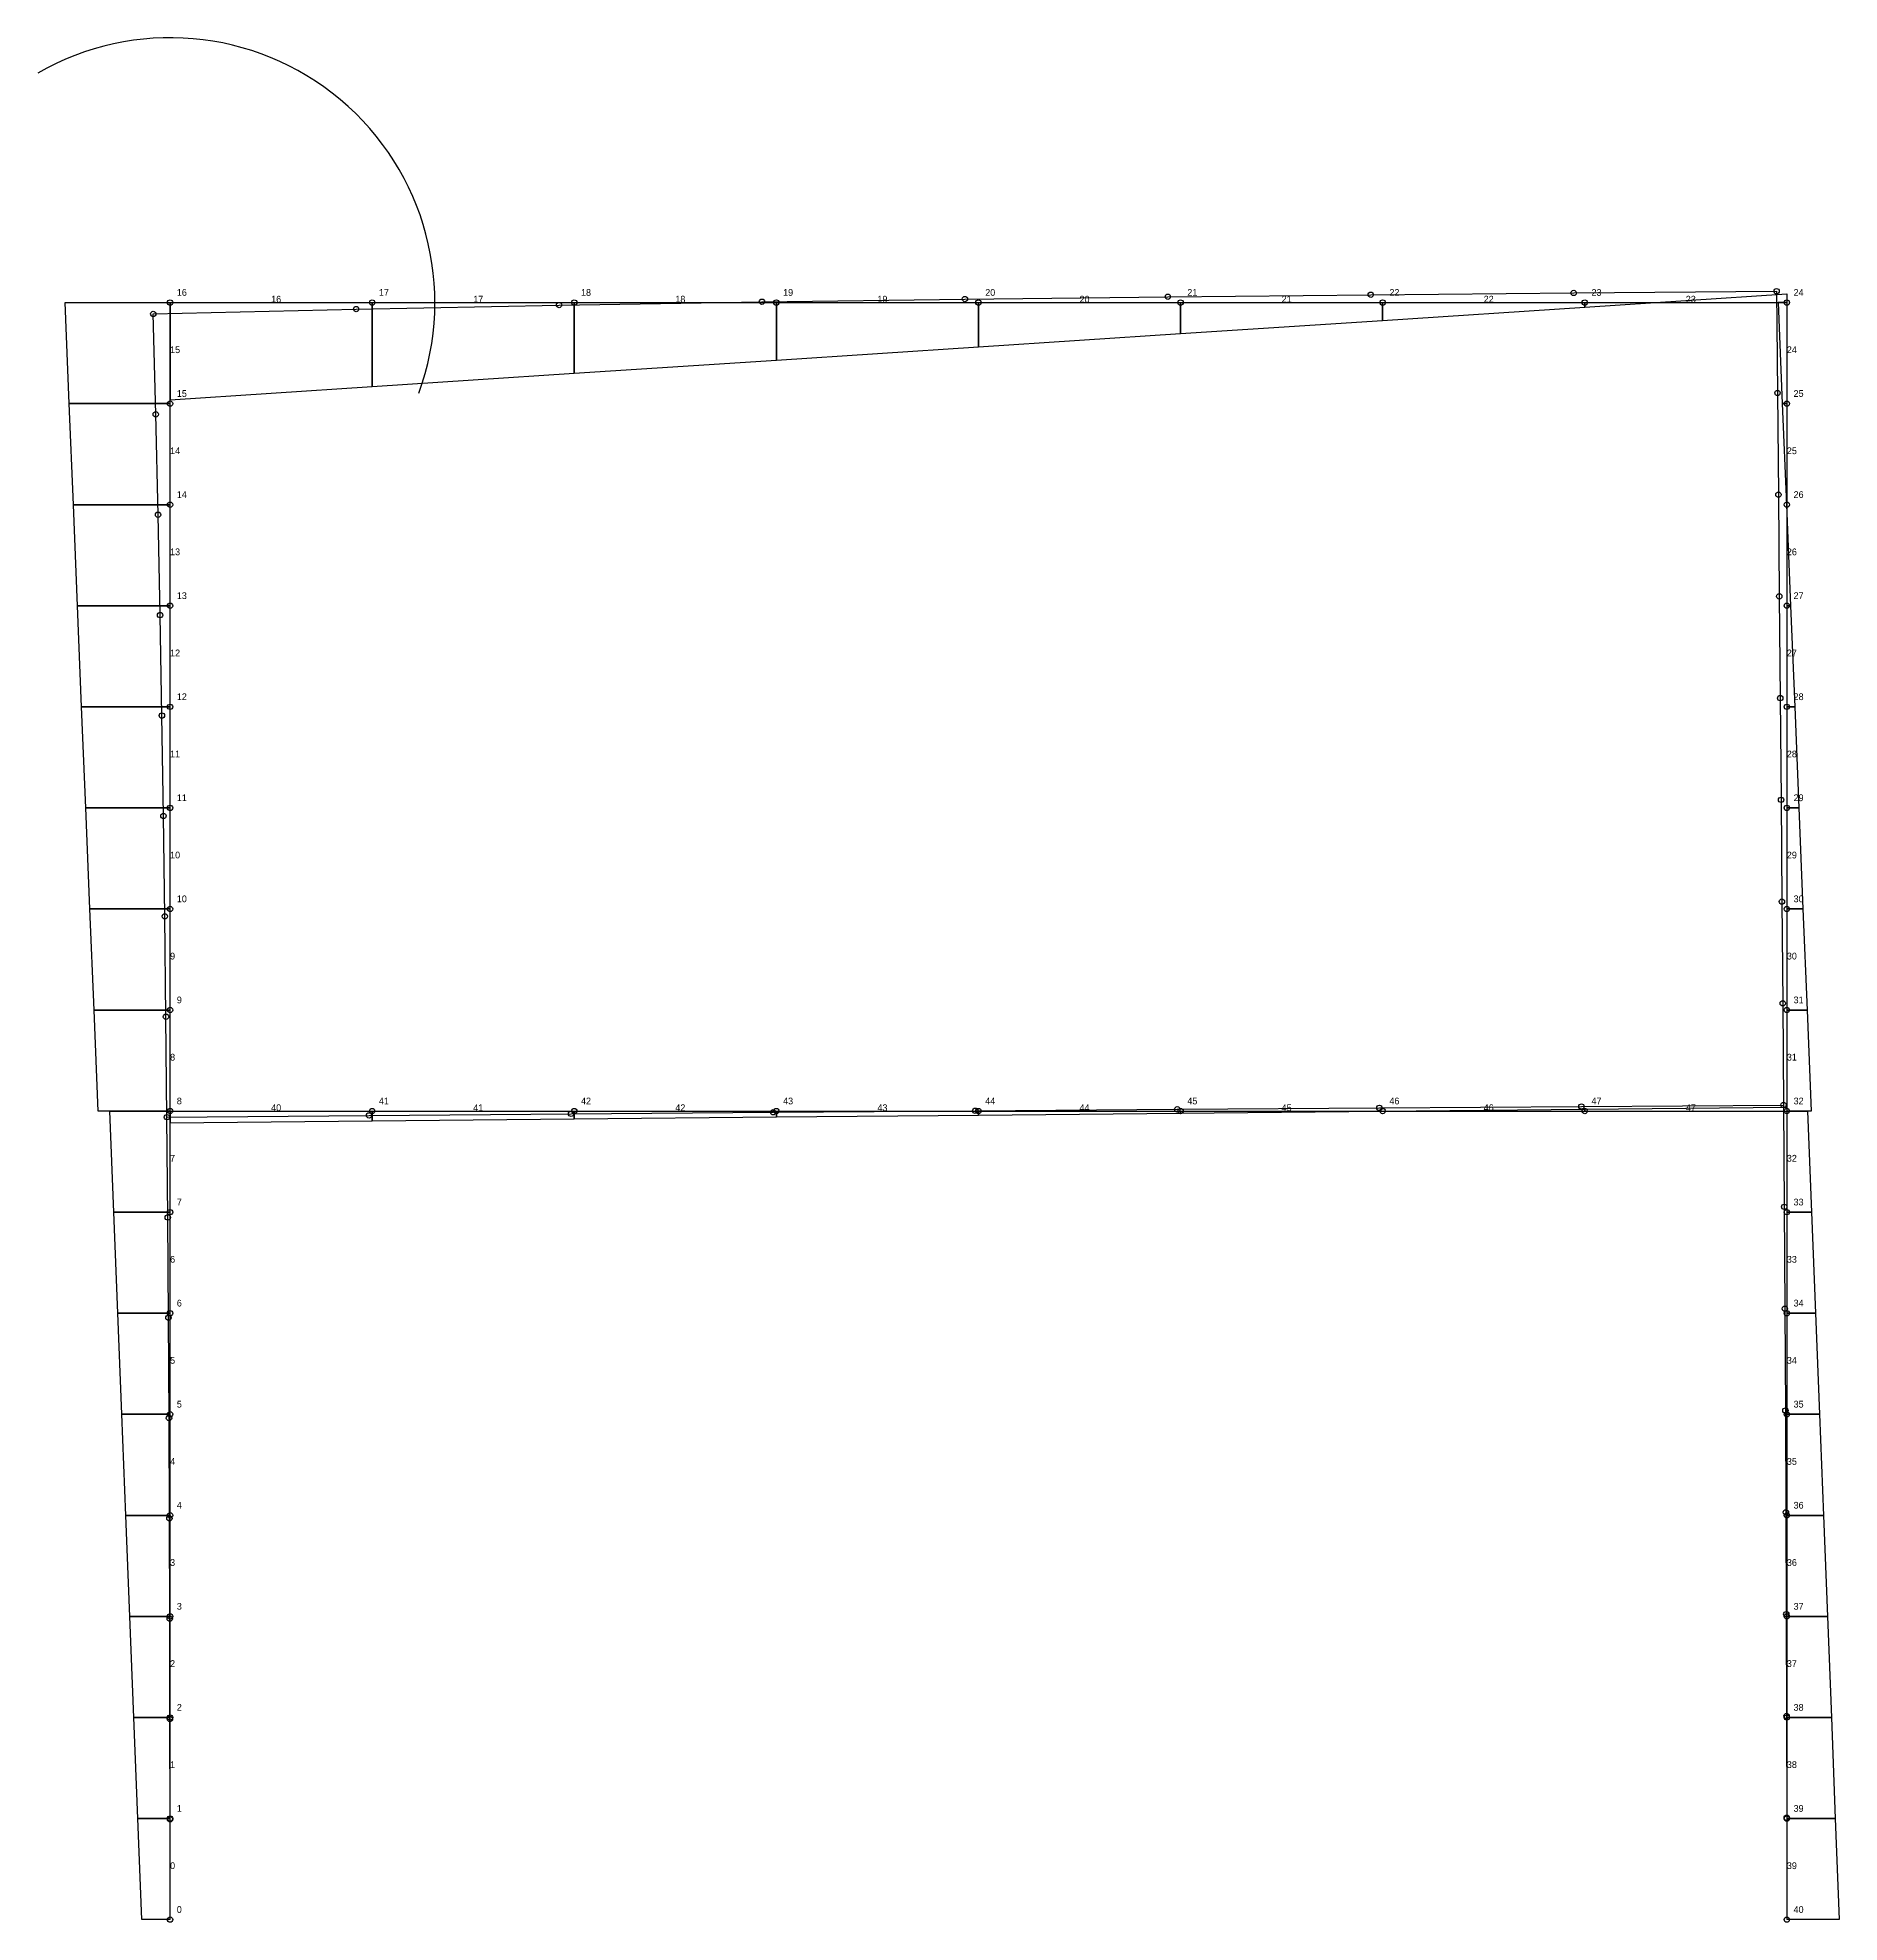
# Model space of a CAD drawing. Header units: metres. Extents: x -0.66 to 8.26, y -0.01 to 9.31.
import ezdxf

# ---------------------------------------------------------------- set-up
doc = ezdxf.new("R2010")
doc.units = ezdxf.units.M

msp = doc.modelspace()

# ---------------------------------------------------------------- linework, layer by layer
at = {"layer": 'BMD', "color": 4}
for p, q in [((7, 7.9775), (8, 8.0429)), ((8, 8.0429), (8, 8)), ((-0.4989, 7.5), (-0.5193, 8)), ((-0.5193, 8), (0, 8)), ((0, 8), (0, 7.5193)), ((1, 7.5848), (1, 8)), ((1, 8), (1, 7.5848)), ((2, 7.6502), (2, 8)), ((2, 8), (2, 7.6502)), ((3, 7.7157), (3, 8)), ((3, 8), (3, 7.7157)), ((4, 7.7811), (4, 8)), ((4, 8), (4, 7.7811)), ((5, 7.8466), (5, 8)), ((5, 8), (5, 7.8466)), ((6, 7.912), (6, 8)), ((6, 8), (6, 7.912)), ((6, 7.912), (7, 7.9775)), ((7, 7.9775), (7, 8)), ((7, 8), (7, 7.9775)), ((8, 8), (7.9571, 8)), ((7.9571, 8), (7.9775, 7.5)), ((4, 7.7811), (5, 7.8466)), ((5, 7.8466), (6, 7.912)), ((3, 7.7157), (4, 7.7811)), ((1, 7.5848), (2, 7.6502)), ((2, 7.6502), (3, 7.7157)), ((0, 7.5193), (1, 7.5848)), ((-0.4785, 7), (-0.4989, 7.5)), ((-0.4989, 7.5), (0, 7.5)), ((0, 7.5), (-0.4989, 7.5)), ((7.9775, 7.5), (8, 7.5)), ((8, 7.5), (7.9775, 7.5)), ((7.9775, 7.5), (7.9979, 7)), ((-0.4581, 6.5), (-0.4785, 7)), ((-0.4785, 7), (0, 7)), ((0, 7), (-0.4785, 7)), ((7.9979, 7), (8, 7)), ((8, 7), (7.9979, 7)), ((7.9979, 7), (8.0183, 6.5)), ((-0.4376, 6), (-0.4581, 6.5)), ((-0.4581, 6.5), (0, 6.5)), ((0, 6.5), (-0.4581, 6.5)), ((8.0183, 6.5), (8, 6.5)), ((8, 6.5), (8.0183, 6.5)), ((8.0183, 6.5), (8.0388, 6)), ((-0.4172, 5.5), (-0.4376, 6)), ((-0.4376, 6), (0, 6)), ((0, 6), (-0.4376, 6)), ((8.0388, 6), (8, 6)), ((8, 6), (8.0388, 6)), ((8.0388, 6), (8.0592, 5.5)), ((-0.3968, 5), (-0.4172, 5.5)), ((-0.4172, 5.5), (0, 5.5)), ((0, 5.5), (-0.4172, 5.5)), ((8.0592, 5.5), (8, 5.5)), ((8, 5.5), (8.0592, 5.5)), ((8.0592, 5.5), (8.0796, 5)), ((-0.3764, 4.5), (-0.3968, 5)), ((-0.3968, 5), (0, 5)), ((0, 5), (-0.3968, 5)), ((8.0796, 5), (8, 5)), ((8, 5), (8.0796, 5)), ((8.0796, 5), (8.1, 4.5)), ((-0.356, 4), (-0.3764, 4.5)), ((-0.3764, 4.5), (0, 4.5)), ((0, 4.5), (-0.3764, 4.5)), ((8.1, 4.5), (8, 4.5)), ((8, 4.5), (8.1, 4.5)), ((8.1, 4.5), (8.1204, 4)), ((7, 4.0091), (8, 4.0187)), ((8, 4.0187), (8, 4)), ((0, 4), (-0.356, 4)), ((-0.2787, 3.5), (-0.2985, 4)), ((-0.2985, 4), (0, 4)), ((0, 4), (0, 3.9425)), ((0, 3.9425), (1, 3.952)), ((1, 3.952), (1, 4)), ((1, 4), (1, 3.952)), ((1, 3.952), (2, 3.9615)), ((2, 3.9615), (2, 4)), ((2, 4), (2, 3.9615)), ((2, 3.9615), (3, 3.9711)), ((3, 3.9711), (3, 4)), ((3, 4), (3, 3.9711)), ((3, 3.9711), (4, 3.9806)), ((4, 3.9806), (4, 4)), ((4, 4), (4, 3.9806)), ((4, 3.9806), (5, 3.9901)), ((5, 3.9901), (5, 4)), ((5, 4), (5, 3.9901)), ((5, 3.9901), (6, 3.9996)), ((6, 3.9996), (7, 4.0091)), ((6, 3.9996), (6, 4)), ((6, 4), (6, 3.9996)), ((7, 4.0091), (7, 4)), ((7, 4), (7, 4.0091)), ((8.1204, 4), (8, 4)), ((8, 4), (8.1018, 4)), ((8.1018, 4), (8.1215, 3.5)), ((-0.259, 3), (-0.2787, 3.5)), ((-0.2787, 3.5), (0, 3.5)), ((0, 3.5), (-0.2787, 3.5)), ((8.1215, 3.5), (8, 3.5)), ((8, 3.5), (8.1215, 3.5)), ((8.1215, 3.5), (8.1412, 3)), ((-0.2393, 2.5), (-0.259, 3)), ((-0.259, 3), (0, 3)), ((0, 3), (-0.259, 3)), ((8.1412, 3), (8, 3)), ((8, 3), (8.1412, 3)), ((8.1412, 3), (8.161, 2.5)), ((-0.2195, 2), (-0.2393, 2.5)), ((-0.2393, 2.5), (0, 2.5)), ((0, 2.5), (-0.2393, 2.5)), ((8.161, 2.5), (8, 2.5)), ((8, 2.5), (8.161, 2.5)), ((8.161, 2.5), (8.1807, 2)), ((-0.1998, 1.5), (-0.2195, 2)), ((-0.2195, 2), (0, 2)), ((0, 2), (-0.2195, 2)), ((8.1807, 2), (8, 2)), ((8, 2), (8.1807, 2)), ((8.1807, 2), (8.2004, 1.5)), ((-0.1801, 1), (-0.1998, 1.5)), ((-0.1998, 1.5), (0, 1.5)), ((0, 1.5), (-0.1998, 1.5)), ((8.2004, 1.5), (8, 1.5)), ((8, 1.5), (8.2004, 1.5)), ((8.2004, 1.5), (8.2202, 1)), ((-0.1604, 0.5), (-0.1801, 1)), ((-0.1801, 1), (0, 1)), ((0, 1), (-0.1801, 1)), ((8.2202, 1), (8, 1)), ((8, 1), (8.2202, 1)), ((8.2202, 1), (8.2399, 0.5)), ((-0.1406, 0), (-0.1604, 0.5)), ((-0.1604, 0.5), (0, 0.5)), ((0, 0.5), (-0.1604, 0.5)), ((8.2399, 0.5), (8, 0.5)), ((8, 0.5), (8.2399, 0.5)), ((8.2399, 0.5), (8.2596, 0)), ((0, 0), (-0.1406, 0)), ((8.2596, 0), (8, 0))]:
    msp.add_line(p, q, dxfattribs=at)
at = {"layer": 'Deflected', "color": 1}
for p, q in [((3.9329, 8.0175), (4.937, 8.0288)), ((4.937, 8.0288), (5.9411, 8.0386)), ((5.9411, 8.0386), (6.9452, 8.0475)), ((6.9452, 8.0475), (7.9493, 8.0562)), ((7.9493, 8.0562), (7.9537, 7.5529)), ((-0.0834, 7.9438), (0.9207, 7.9678)), ((-0.0709, 7.4471), (-0.0834, 7.9438)), ((0.9207, 7.9678), (1.9247, 7.9877)), ((1.9247, 7.9877), (2.9288, 8.004)), ((2.9288, 8.004), (3.9329, 8.0175)), ((7.9537, 7.5529), (7.9582, 7.0496)), ((-0.0597, 6.9504), (-0.0709, 7.4471)), ((7.9582, 7.0496), (7.9627, 6.5464)), ((-0.0496, 6.4536), (-0.0597, 6.9504)), ((7.9627, 6.5464), (7.9671, 6.0431)), ((-0.0407, 5.9569), (-0.0496, 6.4536)), ((7.9671, 6.0431), (7.9715, 5.5398)), ((-0.0329, 5.4602), (-0.0407, 5.9569)), ((7.9715, 5.5398), (7.9757, 5.0365)), ((-0.0261, 4.9635), (-0.0329, 5.4602)), ((7.9757, 5.0365), (7.9797, 4.5333)), ((-0.0203, 4.4667), (-0.0261, 4.9635)), ((7.9797, 4.5333), (7.9834, 4.03)), ((-0.0155, 3.97), (-0.0203, 4.4667)), ((4.9839, 4.0087), (5.9837, 4.0158)), ((5.9837, 4.0158), (6.9836, 4.0228)), ((6.9836, 4.0228), (7.9834, 4.03)), ((7.9834, 4.03), (7.9869, 3.5262)), ((-0.0155, 3.97), (0.9844, 3.9785)), ((-0.0114, 3.4738), (-0.0155, 3.97)), ((0.9844, 3.9785), (1.9843, 3.9865)), ((1.9843, 3.9865), (2.9841, 3.9942)), ((2.9841, 3.9942), (3.984, 4.0015)), ((3.984, 4.0015), (4.9839, 4.0087)), ((-0.0081, 2.9775), (-0.0114, 3.4738)), ((7.9869, 3.5262), (7.9901, 3.0225)), ((7.9901, 3.0225), (7.9929, 2.5187)), ((-0.0054, 2.4813), (-0.0081, 2.9775)), ((7.9929, 2.5187), (7.9953, 2.015)), ((-0.0033, 1.985), (-0.0054, 2.4813)), ((-0.0018, 1.4888), (-0.0033, 1.985)), ((7.9953, 2.015), (7.9973, 1.5112)), ((7.9973, 1.5112), (7.9988, 1.0075)), ((-0.0008, 0.9925), (-0.0018, 1.4888)), ((-0.0002, 0.4963), (-0.0008, 0.9925)), ((7.9988, 1.0075), (7.9997, 0.5037)), ((0, 0), (-0.0002, 0.4963)), ((7.9997, 0.5037), (8, 0))]:
    msp.add_line(p, q, dxfattribs=at)
for centre in [(3.9329, 8.0175), (4.937, 8.0288), (5.9411, 8.0386), (6.9452, 8.0475), (7.9493, 8.0562), (-0.0834, 7.9438), (0.9207, 7.9678), (1.9247, 7.9877), (2.9288, 8.004), (7.9537, 7.5529), (-0.0709, 7.4471), (7.9582, 7.0496), (-0.0597, 6.9504), (7.9627, 6.5464), (-0.0496, 6.4536), (-0.0407, 5.9569), (7.9671, 6.0431), (7.9715, 5.5398), (-0.0329, 5.4602), (7.9757, 5.0365), (-0.0261, 4.9635), (-0.0203, 4.4667), (7.9797, 4.5333), (3.984, 4.0015), (4.9839, 4.0087), (5.9837, 4.0158), (6.9836, 4.0228), (7.9834, 4.03), (-0.0155, 3.97), (0.9844, 3.9785), (1.9843, 3.9865), (2.9841, 3.9942), (-0.0114, 3.4738), (7.9869, 3.5262), (-0.0081, 2.9775), (7.9901, 3.0225), (7.9929, 2.5187), (-0.0054, 2.4813), (-0.0033, 1.985), (7.9953, 2.015), (-0.0018, 1.4888), (7.9973, 1.5112), (-0.0008, 0.9925), (7.9988, 1.0075), (-0.0002, 0.4963), (7.9997, 0.5037), (0, 0), (8, 0)]:
    msp.add_circle(centre, 0.0133, dxfattribs=at)
at = {"layer": 'Information', "color": 3}
msp.add_arc((0, 8), 1.3104, 340, 120, dxfattribs=at)
at = {"layer": 'Undeflected', "color": 0}
for p, q in [((0, 7.5), (0, 8)), ((0, 8), (1, 8)), ((1, 8), (2, 8)), ((2, 8), (3, 8)), ((3, 8), (4, 8)), ((4, 8), (5, 8)), ((5, 8), (6, 8)), ((6, 8), (7, 8)), ((7, 8), (8, 8)), ((8, 8), (8, 7.5)), ((0, 7), (0, 7.5)), ((8, 7.5), (8, 7)), ((0, 6.5), (0, 7)), ((8, 7), (8, 6.5)), ((0, 6), (0, 6.5)), ((8, 6.5), (8, 6)), ((0, 5.5), (0, 6)), ((8, 6), (8, 5.5)), ((0, 5), (0, 5.5)), ((8, 5.5), (8, 5)), ((0, 4.5), (0, 5)), ((8, 5), (8, 4.5)), ((0, 4), (0, 4.5)), ((8, 4.5), (8, 4)), ((0, 3.5), (0, 4)), ((0, 4), (1, 4)), ((1, 4), (2, 4)), ((2, 4), (3, 4)), ((3, 4), (4, 4)), ((4, 4), (5, 4)), ((5, 4), (6, 4)), ((6, 4), (7, 4)), ((7, 4), (8, 4)), ((8, 4), (8, 3.5)), ((0, 3), (0, 3.5)), ((8, 3.5), (8, 3)), ((0, 2.5), (0, 3)), ((8, 3), (8, 2.5)), ((0, 2), (0, 2.5)), ((8, 2.5), (8, 2)), ((0, 1.5), (0, 2)), ((8, 2), (8, 1.5)), ((0, 1), (0, 1.5)), ((8, 1.5), (8, 1)), ((0, 0.5), (0, 1)), ((8, 1), (8, 0.5)), ((0, 0), (0, 0.5)), ((8, 0.5), (8, 0))]:
    msp.add_line(p, q, dxfattribs=at)
for centre in [(0, 8), (1, 8), (2, 8), (3, 8), (4, 8), (5, 8), (6, 8), (7, 8), (8, 8), (0, 7.5), (8, 7.5), (0, 7), (8, 7), (0, 6.5), (8, 6.5), (0, 6), (8, 6), (0, 5.5), (8, 5.5), (0, 5), (8, 5), (0, 4.5), (8, 4.5), (0, 4), (1, 4), (2, 4), (3, 4), (4, 4), (5, 4), (6, 4), (7, 4), (8, 4), (0, 3.5), (8, 3.5), (0, 3), (8, 3), (0, 2.5), (8, 2.5), (0, 2), (8, 2), (0, 1.5), (8, 1.5), (0, 1), (8, 1), (0, 0.5), (8, 0.5), (0, 0), (8, 0)]:
    msp.add_circle(centre, 0.0133, dxfattribs=at)

# ---------------------------------------------------------------- texts
at = {"layer": 'Information', "color": 5}
for s, height, p in [('16', 0.03333, (0.0333, 8.0333)), ('17', 0.03333, (1.0333, 8.0333)), ('18', 0.03333, (2.0333, 8.0333)), ('19', 0.03333, (3.0333, 8.0333)), ('20', 0.03333, (4.0333, 8.0333)), ('21', 0.03333, (5.0333, 8.0333)), ('22', 0.03333, (6.0333, 8.0333)), ('23', 0.03333, (7.0333, 8.0333)), ('24', 0.03333, (8.0333, 8.0333)), ('15', 0.03333, (0.0333, 7.5333)), ('25', 0.03333, (8.0333, 7.5333)), ('14', 0.03333, (0.0333, 7.0333)), ('26', 0.03333, (8.0333, 7.0333)), ('13', 0.03333, (0.0333, 6.5333)), ('27', 0.03333, (8.0333, 6.5333)), ('12', 0.03333, (0.0333, 6.0333)), ('28', 0.03333, (8.0333, 6.0333)), ('11', 0.03333, (0.0333, 5.5333)), ('29', 0.03333, (8.0333, 5.5333)), ('10', 0.03333, (0.0333, 5.0333)), ('30', 0.03333, (8.0333, 5.0333)), ('9', 0.0333, (0.0333, 4.5333)), ('31', 0.03333, (8.0333, 4.5333)), ('8', 0.0333, (0.0333, 4.0333)), ('41', 0.03333, (1.0333, 4.0333)), ('42', 0.03333, (2.0333, 4.0333)), ('43', 0.03333, (3.0333, 4.0333)), ('44', 0.03333, (4.0333, 4.0333)), ('45', 0.03333, (5.0333, 4.0333)), ('46', 0.03333, (6.0333, 4.0333)), ('47', 0.03333, (7.0333, 4.0333)), ('32', 0.03333, (8.0333, 4.0333)), ('7', 0.0333, (0.0333, 3.5333)), ('33', 0.03333, (8.0333, 3.5333)), ('6', 0.0333, (0.0333, 3.0333)), ('34', 0.03333, (8.0333, 3.0333)), ('5', 0.0333, (0.0333, 2.5333)), ('35', 0.03333, (8.0333, 2.5333)), ('4', 0.0333, (0.0333, 2.0333)), ('36', 0.03333, (8.0333, 2.0333)), ('3', 0.0333, (0.0333, 1.5333)), ('37', 0.03333, (8.0333, 1.5333)), ('2', 0.0333, (0.0333, 1.0333)), ('38', 0.03333, (8.0333, 1.0333)), ('1', 0.0333, (0.0333, 0.5333)), ('39', 0.03333, (8.0333, 0.5333)), ('0', 0.0333, (0.0333, 0.0333)), ('40', 0.03333, (8.0333, 0.0333))]:
    msp.add_text(s, height=height, dxfattribs=at).set_placement(p)
at = {"layer": 'Information', "color": 0}
for s, height, p in [('16', 0.03333, (0.5, 8)), ('17', 0.03333, (1.5, 8)), ('18', 0.03333, (2.5, 8)), ('19', 0.03333, (3.5, 8)), ('20', 0.03333, (4.5, 8)), ('21', 0.03333, (5.5, 8)), ('22', 0.03333, (6.5, 8)), ('23', 0.03333, (7.5, 8)), ('15', 0.03333, (0, 7.75)), ('24', 0.03333, (8, 7.75)), ('14', 0.03333, (0, 7.25)), ('25', 0.03333, (8, 7.25)), ('13', 0.03333, (0, 6.75)), ('26', 0.03333, (8, 6.75)), ('12', 0.03333, (0, 6.25)), ('27', 0.03333, (8, 6.25)), ('11', 0.03333, (0, 5.75)), ('28', 0.03333, (8, 5.75)), ('10', 0.03333, (0, 5.25)), ('29', 0.03333, (8, 5.25)), ('9', 0.0333, (0, 4.75)), ('30', 0.03333, (8, 4.75)), ('8', 0.0333, (0, 4.25)), ('31', 0.03333, (8, 4.25)), ('40', 0.03333, (0.5, 4)), ('41', 0.03333, (1.5, 4)), ('42', 0.03333, (2.5, 4)), ('43', 0.03333, (3.5, 4)), ('44', 0.03333, (4.5, 4)), ('45', 0.03333, (5.5, 4)), ('46', 0.03333, (6.5, 4)), ('47', 0.03333, (7.5, 4)), ('7', 0.0333, (0, 3.75)), ('32', 0.03333, (8, 3.75)), ('6', 0.0333, (0, 3.25)), ('33', 0.03333, (8, 3.25)), ('5', 0.0333, (0, 2.75)), ('34', 0.03333, (8, 2.75)), ('4', 0.0333, (0, 2.25)), ('35', 0.03333, (8, 2.25)), ('3', 0.0333, (0, 1.75)), ('36', 0.03333, (8, 1.75)), ('2', 0.0333, (0, 1.25)), ('37', 0.03333, (8, 1.25)), ('1', 0.0333, (0, 0.75)), ('38', 0.03333, (8, 0.75)), ('0', 0.0333, (0, 0.25)), ('39', 0.03333, (8, 0.25))]:
    msp.add_text(s, height=height, dxfattribs=at).set_placement(p)

doc.saveas('drawing.dxf')
